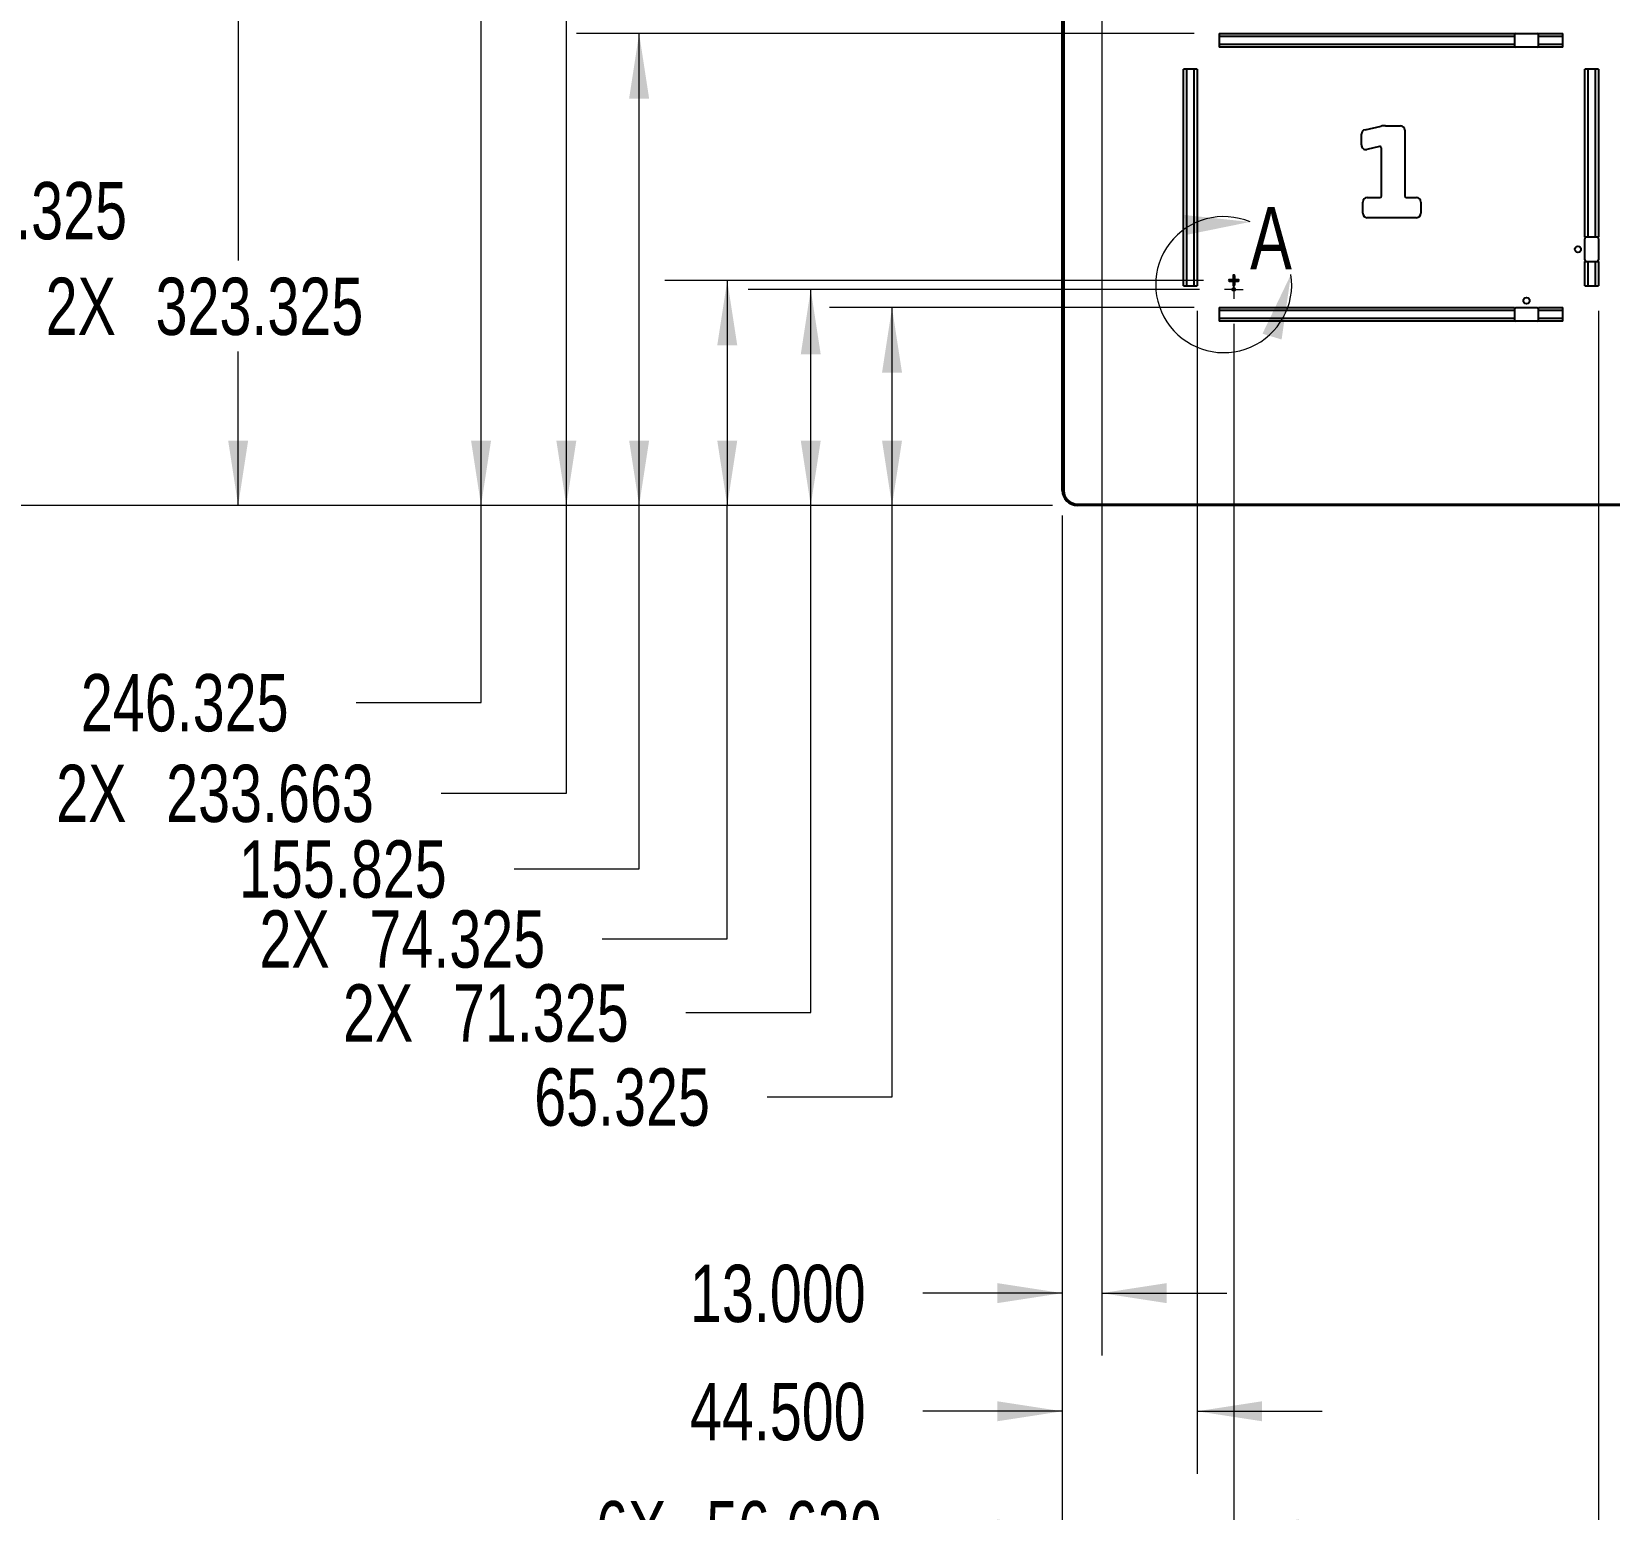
# Model space of a CAD drawing. Header units: millimetres. Extents: x 3 to 429, y 3 to 276.
# Drawn here: x 83.3 to 163.4, y 66.6 to 141.6 of the extents above; entities that cross this region are included whole.
import ezdxf

# ---------------------------------------------------------------- set-up
doc = ezdxf.new("R2010")
doc.units = ezdxf.units.MM
doc.styles.add('SLDTEXTSTYLE0', font='TXT', dxfattribs={"width": 0.75})
doc.dimstyles.new('SLDDIMSTYLE0', dxfattribs={"dimtxt": 2.910417, "dimasz": 3.302, "dimexe": 0, "dimexo": 0.0625, "dimgap": 0.727604, "dimtad": 0, "dimtih": 1, "dimtoh": 1, "dimdec": 3, "dimlfac": 6.5, "dimrnd": 1e-09, "dimzin": 12, "dimdsep": 46, "dimtxsty": 'SLDTEXTSTYLE0', "dimsah": 1, "dimcen": 0.09, "dimadec": 0, "dimazin": 3, "dimtfac": 1, "dimtdec": 3, "dimtofl": 0, "dimtmove": 0, "dimatfit": 3, "dimfxl": 1, "dimfrac": 2, "dimtolj": 1, "dimtzin": 12, "dimarcsym": 0})
doc.dimstyles.new('SLDDIMSTYLE1', dxfattribs={"dimtxt": 2.910417, "dimasz": 3.302, "dimexe": 0, "dimexo": 0.0625, "dimgap": 0.727604, "dimtad": 0, "dimtih": 1, "dimtoh": 1, "dimdec": 3, "dimlfac": 6.5, "dimrnd": 1e-09, "dimzin": 12, "dimdsep": 46, "dimtxsty": 'SLDTEXTSTYLE0', "dimsah": 1, "dimcen": 0.09, "dimadec": 0, "dimazin": 3, "dimtfac": 1, "dimtdec": 1, "dimtofl": 0, "dimtmove": 0, "dimatfit": 3, "dimfxl": 1, "dimfrac": 2, "dimtolj": 1, "dimtzin": 12, "dimarcsym": 0})
doc.dimstyles.new('SLDDIMSTYLE2', dxfattribs={"dimtxt": 2.910417, "dimasz": 3.302, "dimexe": 0, "dimexo": 0.0625, "dimgap": 0.727604, "dimtad": 0, "dimtih": 1, "dimtoh": 1, "dimlfac": 6.5, "dimrnd": 1e-09, "dimzin": 12, "dimdsep": 46, "dimtxsty": 'SLDTEXTSTYLE0', "dimsah": 1, "dimcen": 0.09, "dimadec": 0, "dimazin": 3, "dimtfac": 1, "dimtofl": 0, "dimtmove": 0, "dimatfit": 3, "dimfxl": 1, "dimfrac": 2, "dimtolj": 1, "dimtzin": 12, "dimarcsym": 0})
doc.dimstyles.new('SLDDIMSTYLE3', dxfattribs={"dimtxt": 2.910417, "dimasz": 3.302, "dimexe": 0, "dimexo": 0.0625, "dimgap": 0.727604, "dimtad": 0, "dimtih": 1, "dimtoh": 1, "dimdec": 3, "dimlfac": 6.5, "dimrnd": 1e-09, "dimzin": 4, "dimdsep": 46, "dimtxsty": 'SLDTEXTSTYLE0', "dimsah": 1, "dimcen": 0.09, "dimadec": 0, "dimazin": 1, "dimtfac": 1, "dimtdec": 3, "dimtmove": 0, "dimatfit": 0, "dimfxl": 1, "dimfrac": 2, "dimtolj": 1, "dimtzin": 12, "dimarcsym": 0})
doc.dimstyles.new('SLDDIMSTYLE4', dxfattribs={"dimtxt": 2.910417, "dimasz": 3.302, "dimexe": 0, "dimexo": 0.0625, "dimgap": 0.727604, "dimtad": 0, "dimtih": 1, "dimtoh": 1, "dimdec": 3, "dimlfac": 6.5, "dimrnd": 1e-09, "dimzin": 4, "dimdsep": 46, "dimtxsty": 'SLDTEXTSTYLE0', "dimsah": 1, "dimcen": 0.09, "dimadec": 0, "dimazin": 1, "dimtfac": 1, "dimtdec": 3, "dimtofl": 0, "dimtmove": 0, "dimatfit": 3, "dimfxl": 1, "dimfrac": 2, "dimtolj": 1, "dimtzin": 12, "dimarcsym": 0})

# ---------------------------------------------------------------- blocks, each defined once
blk = doc.blocks.new('_D')
at = {"color": 7, "linetype": 'Continuous', "lineweight": 18}
for p, q in [((136.364, 153.516), (107.268, 153.516)), ((110.443, 117.568), (110.443, 153.516)), ((135.133, 117.568), (107.268, 117.568)), ((110.443, 102.964), (110.443, 117.568)), ((104.093, 102.964), (110.443, 102.964))]:
    blk.add_line(p, q, dxfattribs=at)
for points in [[(110.443, 153.516), (109.935, 150.214), (110.951, 150.214)], [(110.443, 117.568), (110.951, 120.87), (109.935, 120.87)]]:
    blk.add_solid(points, dxfattribs=at)
at = {"color": 7, "linetype": 'Continuous', "lineweight": 18, "char_height": 2.9104, "attachment_point": 1, "style": 'SLDTEXTSTYLE0'}
for s, insert in [('2X', (84.534, 104.403)), ('233.663', (90.117, 104.403))]:
    blk.add_mtext(s, dxfattribs=dict(at, insert=insert))
blk = doc.blocks.new('_D_1')
at = {"color": 7, "linetype": 'Continuous', "lineweight": 18}
for p, q in [((142.608, 128.541), (119.681, 128.541)), ((122.856, 117.568), (122.856, 128.541)), ((135.133, 117.568), (119.681, 117.568)), ((122.856, 91.813), (122.856, 117.568)), ((116.506, 91.813), (122.856, 91.813))]:
    blk.add_line(p, q, dxfattribs=at)
for points in [[(122.856, 128.541), (122.348, 125.239), (123.364, 125.239)], [(122.856, 117.568), (123.364, 120.87), (122.348, 120.87)]]:
    blk.add_solid(points, dxfattribs=at)
at = {"color": 7, "linetype": 'Continuous', "lineweight": 18, "char_height": 2.9104, "attachment_point": 1, "style": 'SLDTEXTSTYLE0'}
for s, insert in [('2X', (99.097, 93.253)), ('71.325', (104.681, 93.253))]:
    blk.add_mtext(s, dxfattribs=dict(at, insert=insert))
blk = doc.blocks.new('_D_2')
at = {"color": 7, "linetype": 'Continuous', "lineweight": 18}
for p, q in [((142.325, 127.618), (123.81, 127.618)), ((126.985, 117.568), (126.985, 127.618)), ((135.133, 117.568), (123.81, 117.568)), ((126.985, 87.54), (126.985, 117.568)), ((120.635, 87.54), (126.985, 87.54))]:
    blk.add_line(p, q, dxfattribs=at)
for points in [[(126.985, 127.618), (126.477, 124.316), (127.493, 124.316)], [(126.985, 117.568), (127.493, 120.87), (126.477, 120.87)]]:
    blk.add_solid(points, dxfattribs=at)
at = {"color": 7, "linetype": 'Continuous', "lineweight": 18, "insert": (108.81, 88.98), "char_height": 2.9104, "attachment_point": 1, "style": 'SLDTEXTSTYLE0'}
blk.add_mtext('65.325', dxfattribs=at)
blk = doc.blocks.new('_D_3')
at = {"color": 7, "linetype": 'Continuous', "lineweight": 18}
for p, q in [((142.325, 141.541), (110.965, 141.541)), ((114.14, 117.568), (114.14, 141.541)), ((135.133, 117.568), (110.965, 117.568)), ((114.14, 99.12), (114.14, 117.568)), ((107.79, 99.12), (114.14, 99.12))]:
    blk.add_line(p, q, dxfattribs=at)
for points in [[(114.14, 141.541), (113.632, 138.239), (114.648, 138.239)], [(114.14, 117.568), (114.648, 120.87), (113.632, 120.87)]]:
    blk.add_solid(points, dxfattribs=at)
at = {"color": 7, "linetype": 'Continuous', "lineweight": 18, "insert": (93.815, 100.56), "char_height": 2.9104, "attachment_point": 1, "style": 'SLDTEXTSTYLE0'}
blk.add_mtext('155.825', dxfattribs=at)
blk = doc.blocks.new('_D_4')
at = {"color": 7, "linetype": 'Continuous', "lineweight": 18}
for p, q in [((142.325, 155.464), (102.936, 155.464)), ((106.111, 117.568), (106.111, 155.464)), ((135.133, 117.568), (102.936, 117.568)), ((106.111, 107.568), (106.111, 117.568)), ((99.761, 107.568), (106.111, 107.568))]:
    blk.add_line(p, q, dxfattribs=at)
for points in [[(106.111, 155.464), (105.603, 152.162), (106.619, 152.162)], [(106.111, 117.568), (106.619, 120.87), (105.603, 120.87)]]:
    blk.add_solid(points, dxfattribs=at)
at = {"color": 7, "linetype": 'Continuous', "lineweight": 18, "insert": (85.786, 109.008), "char_height": 2.9104, "attachment_point": 1, "style": 'SLDTEXTSTYLE0'}
blk.add_mtext('246.325', dxfattribs=at)
blk = doc.blocks.new('_D_5')
at = {"color": 7, "linetype": 'Continuous', "lineweight": 18}
for p, q in [((142.325, 169.387), (66.6, 169.387)), ((69.775, 169.387), (69.775, 138.624)), ((69.775, 117.568), (69.775, 134)), ((135.133, 117.568), (66.6, 117.568))]:
    blk.add_line(p, q, dxfattribs=at)
for points in [[(69.775, 169.387), (69.267, 166.085), (70.283, 166.085)], [(69.775, 117.568), (70.283, 120.87), (69.267, 120.87)]]:
    blk.add_solid(points, dxfattribs=at)
at = {"color": 7, "linetype": 'Continuous', "lineweight": 18, "insert": (62.788, 137.752), "char_height": 2.9104, "attachment_point": 1, "style": 'SLDTEXTSTYLE0'}
blk.add_mtext('336.825', dxfattribs=at)
blk = doc.blocks.new('_D_6')
at = {"color": 7, "linetype": 'Continuous', "lineweight": 18}
for p, q in [((142.325, 183.31), (28.818, 183.31)), ((31.993, 183.31), (31.993, 152.476)), ((31.993, 117.568), (31.993, 147.852)), ((135.133, 117.568), (28.818, 117.568))]:
    blk.add_line(p, q, dxfattribs=at)
for points in [[(31.993, 183.31), (31.485, 180.008), (32.501, 180.008)], [(31.993, 117.568), (32.501, 120.87), (31.485, 120.87)]]:
    blk.add_solid(points, dxfattribs=at)
at = {"color": 7, "linetype": 'Continuous', "lineweight": 18, "insert": (25.005, 151.604), "char_height": 2.9104, "attachment_point": 1, "style": 'SLDTEXTSTYLE0'}
blk.add_mtext('427.325', dxfattribs=at)
blk = doc.blocks.new('_D_7')
at = {"color": 7, "linetype": 'Continuous', "lineweight": 18}
for p, q in [((142.608, 167.772), (78.6, 167.772)), ((81.775, 167.772), (81.775, 134.872)), ((81.775, 117.568), (81.775, 130.247)), ((135.133, 117.568), (78.6, 117.568))]:
    blk.add_line(p, q, dxfattribs=at)
for points in [[(81.775, 167.772), (81.267, 164.47), (82.283, 164.47)], [(81.775, 117.568), (82.283, 120.87), (81.267, 120.87)]]:
    blk.add_solid(points, dxfattribs=at)
at = {"color": 7, "linetype": 'Continuous', "lineweight": 18, "char_height": 2.9104, "attachment_point": 1, "style": 'SLDTEXTSTYLE0'}
for s, insert in [('2X', (71.996, 133.999)), ('326.325', (77.579, 133.999))]:
    blk.add_mtext(s, dxfattribs=dict(at, insert=insert))
blk = doc.blocks.new('_D_8')
at = {"color": 7, "linetype": 'Continuous', "lineweight": 18}
for p, q in [((142.608, 181.695), (40.811, 181.695)), ((43.986, 181.695), (43.986, 147.318)), ((43.986, 117.568), (43.986, 142.694)), ((135.133, 117.568), (40.811, 117.568))]:
    blk.add_line(p, q, dxfattribs=at)
for points in [[(43.986, 181.695), (43.478, 178.393), (44.494, 178.393)], [(43.986, 117.568), (44.494, 120.87), (43.478, 120.87)]]:
    blk.add_solid(points, dxfattribs=at)
at = {"color": 7, "linetype": 'Continuous', "lineweight": 18, "char_height": 2.9104, "attachment_point": 1, "style": 'SLDTEXTSTYLE0'}
for s, insert in [('2X', (34.207, 146.446)), ('416.825', (39.791, 146.446))]:
    blk.add_mtext(s, dxfattribs=dict(at, insert=insert))
blk = doc.blocks.new('_D_9')
at = {"color": 7, "linetype": 'Continuous', "lineweight": 18}
for p, q in [((135.133, 189.464), (18.6, 189.464)), ((21.775, 189.464), (21.775, 157.62)), ((21.775, 117.568), (21.775, 152.996)), ((135.133, 117.568), (18.6, 117.568))]:
    blk.add_line(p, q, dxfattribs=at)
for points in [[(21.775, 189.464), (21.267, 186.162), (22.283, 186.162)], [(21.775, 117.568), (22.283, 120.87), (21.267, 120.87)]]:
    blk.add_solid(points, dxfattribs=at)
at = {"color": 7, "linetype": 'Continuous', "lineweight": 18, "insert": (15.863, 156.747), "char_height": 2.9104, "attachment_point": 1, "style": 'SLDTEXTSTYLE0'}
blk.add_mtext('467.33', dxfattribs=at)
blk = doc.blocks.new('_D_10')
at = {"color": 7, "linetype": 'Continuous', "lineweight": 18}
for p, q in [((137.634, 151.19), (137.634, 74.393)), ((135.634, 117.067), (135.634, 74.393)), ((135.634, 77.568), (128.544, 77.568)), ((137.634, 77.568), (143.984, 77.568))]:
    blk.add_line(p, q, dxfattribs=at)
for points in [[(135.634, 77.568), (132.332, 78.076), (132.332, 77.06)], [(137.634, 77.568), (140.936, 77.06), (140.936, 78.076)]]:
    blk.add_solid(points, dxfattribs=at)
at = {"color": 7, "linetype": 'Continuous', "lineweight": 18, "insert": (116.72, 79.008), "char_height": 2.9104, "attachment_point": 1, "style": 'SLDTEXTSTYLE0'}
blk.add_mtext('13.000', dxfattribs=at)
blk = doc.blocks.new('_D_11')
at = {"color": 7, "linetype": 'Continuous', "lineweight": 18}
for p, q in [((142.48, 127.463), (142.48, 68.393)), ((135.634, 117.067), (135.634, 68.393)), ((135.634, 71.568), (128.544, 71.568)), ((142.48, 71.568), (148.83, 71.568))]:
    blk.add_line(p, q, dxfattribs=at)
for points in [[(135.634, 71.568), (132.332, 72.076), (132.332, 71.06)], [(142.48, 71.568), (145.782, 71.06), (145.782, 72.076)]]:
    blk.add_solid(points, dxfattribs=at)
at = {"color": 7, "linetype": 'Continuous', "lineweight": 18, "insert": (116.72, 73.008), "char_height": 2.9104, "attachment_point": 1, "style": 'SLDTEXTSTYLE0'}
blk.add_mtext('44.500', dxfattribs=at)
blk = doc.blocks.new('_D_12')
at = {"color": 7, "linetype": 'Continuous', "lineweight": 18}
for p, q in [((183.249, 127.463), (183.249, 50.393)), ((135.634, 117.067), (135.634, 50.393)), ((135.634, 53.568), (129.62, 53.568)), ((183.249, 53.568), (135.634, 53.568))]:
    blk.add_line(p, q, dxfattribs=at)
for points in [[(135.634, 53.568), (138.936, 53.06), (138.936, 54.076)], [(183.249, 53.568), (179.947, 54.076), (179.947, 53.06)]]:
    blk.add_solid(points, dxfattribs=at)
at = {"color": 7, "linetype": 'Continuous', "lineweight": 18, "insert": (115.644, 55.008), "char_height": 2.9104, "attachment_point": 1, "style": 'SLDTEXTSTYLE0'}
blk.add_mtext('309.500', dxfattribs=at)
blk = doc.blocks.new('_D_13')
at = {"color": 7, "linetype": 'Continuous', "lineweight": 18}
for p, q in [((203.634, 127.463), (203.634, 38.393)), ((135.634, 117.067), (135.634, 38.393)), ((135.634, 41.568), (129.62, 41.568)), ((203.634, 41.568), (135.634, 41.568))]:
    blk.add_line(p, q, dxfattribs=at)
for points in [[(135.634, 41.568), (138.936, 41.06), (138.936, 42.076)], [(203.634, 41.568), (200.332, 42.076), (200.332, 41.06)]]:
    blk.add_solid(points, dxfattribs=at)
at = {"color": 7, "linetype": 'Continuous', "lineweight": 18, "insert": (115.644, 43.008), "char_height": 2.9104, "attachment_point": 1, "style": 'SLDTEXTSTYLE0'}
blk.add_mtext('442.000', dxfattribs=at)
blk = doc.blocks.new('_D_14')
at = {"color": 7, "linetype": 'Continuous', "lineweight": 18}
for p, q in [((162.865, 127.463), (162.865, 56.393)), ((135.634, 117.067), (135.634, 56.393)), ((135.634, 59.568), (129.62, 59.568)), ((162.865, 59.568), (135.634, 59.568))]:
    blk.add_line(p, q, dxfattribs=at)
for points in [[(135.634, 59.568), (138.936, 59.06), (138.936, 60.076)], [(162.865, 59.568), (159.563, 60.076), (159.563, 59.06)]]:
    blk.add_solid(points, dxfattribs=at)
at = {"color": 7, "linetype": 'Continuous', "lineweight": 18, "insert": (115.644, 61.008), "char_height": 2.9104, "attachment_point": 1, "style": 'SLDTEXTSTYLE0'}
blk.add_mtext('177.000', dxfattribs=at)
blk = doc.blocks.new('_D_15')
at = {"color": 7, "linetype": 'Continuous', "lineweight": 18}
for p, q in [((144.346, 126.803), (144.346, 62.393)), ((135.634, 117.067), (135.634, 62.393)), ((135.634, 65.568), (129.364, 65.568)), ((144.346, 65.568), (150.696, 65.568))]:
    blk.add_line(p, q, dxfattribs=at)
for points in [[(135.634, 65.568), (132.332, 66.076), (132.332, 65.06)], [(144.346, 65.568), (147.648, 65.06), (147.648, 66.076)]]:
    blk.add_solid(points, dxfattribs=at)
at = {"color": 7, "linetype": 'Continuous', "lineweight": 18, "char_height": 2.9104, "attachment_point": 1, "style": 'SLDTEXTSTYLE0'}
for s, insert in [('6X', (111.955, 67.008)), ('56.630', (117.539, 67.008))]:
    blk.add_mtext(s, dxfattribs=dict(at, insert=insert))
blk = doc.blocks.new('_D_17')
at = {"color": 7, "linetype": 'Continuous', "lineweight": 18}
for p, q in [((201.075, 126.803), (201.075, 44.393)), ((135.634, 117.067), (135.634, 44.393)), ((135.634, 47.568), (130.439, 47.568)), ((201.075, 47.568), (135.634, 47.568))]:
    blk.add_line(p, q, dxfattribs=at)
for points in [[(135.634, 47.568), (138.936, 47.06), (138.936, 48.076)], [(201.075, 47.568), (197.773, 48.076), (197.773, 47.06)]]:
    blk.add_solid(points, dxfattribs=at)
at = {"color": 7, "linetype": 'Continuous', "lineweight": 18, "char_height": 2.9104, "attachment_point": 1, "style": 'SLDTEXTSTYLE0'}
for s, insert in [('4X', (110.88, 49.008)), ('425.370', (116.464, 49.008))]:
    blk.add_mtext(s, dxfattribs=dict(at, insert=insert))
blk = doc.blocks.new('_D_21')
at = {"color": 7, "linetype": 'Continuous', "lineweight": 18}
for p, q in [((142.807, 129.003), (115.441, 129.003)), ((118.616, 129.003), (118.616, 117.568)), ((135.133, 117.568), (115.441, 117.568)), ((118.616, 95.568), (118.616, 117.568)), ((112.266, 95.568), (118.616, 95.568))]:
    blk.add_line(p, q, dxfattribs=at)
for points in [[(118.616, 129.003), (118.108, 125.701), (119.124, 125.701)], [(118.616, 117.568), (119.124, 120.87), (118.108, 120.87)]]:
    blk.add_solid(points, dxfattribs=at)
at = {"color": 7, "linetype": 'Continuous', "lineweight": 18, "char_height": 2.9104, "attachment_point": 1, "style": 'SLDTEXTSTYLE0'}
for s, insert in [('2X', (94.857, 97.008)), ('74.325', (100.441, 97.008))]:
    blk.add_mtext(s, dxfattribs=dict(at, insert=insert))
blk = doc.blocks.new('_D_22')
at = {"color": 7, "linetype": 'Continuous', "lineweight": 18}
for p, q in [((142.807, 167.31), (90.6, 167.31)), ((93.775, 167.31), (93.775, 130.012)), ((93.775, 117.568), (93.775, 125.388)), ((135.133, 117.568), (90.6, 117.568))]:
    blk.add_line(p, q, dxfattribs=at)
for points in [[(93.775, 167.31), (93.267, 164.008), (94.283, 164.008)], [(93.775, 117.568), (94.283, 120.87), (93.267, 120.87)]]:
    blk.add_solid(points, dxfattribs=at)
at = {"color": 7, "linetype": 'Continuous', "lineweight": 18, "char_height": 2.9104, "attachment_point": 1, "style": 'SLDTEXTSTYLE0'}
for s, insert in [('2X', (83.996, 129.14)), ('323.325', (89.579, 129.14))]:
    blk.add_mtext(s, dxfattribs=dict(at, insert=insert))
blk = doc.blocks.new('_D_23')
at = {"color": 7, "linetype": 'Continuous', "lineweight": 18}
for p, q in [((142.807, 181.233), (54.6, 181.233)), ((57.775, 181.233), (57.775, 142.717)), ((57.775, 117.568), (57.775, 138.092)), ((135.133, 117.568), (54.6, 117.568))]:
    blk.add_line(p, q, dxfattribs=at)
for points in [[(57.775, 181.233), (57.267, 177.931), (58.283, 177.931)], [(57.775, 117.568), (58.283, 120.87), (57.267, 120.87)]]:
    blk.add_solid(points, dxfattribs=at)
at = {"color": 7, "linetype": 'Continuous', "lineweight": 18, "char_height": 2.9104, "attachment_point": 1, "style": 'SLDTEXTSTYLE0'}
for s, insert in [('2X', (47.996, 141.844)), ('413.825', (53.579, 141.844))]:
    blk.add_mtext(s, dxfattribs=dict(at, insert=insert))
blk = doc.blocks.new('SW_CENTERMARKSYMBOL_1')
at = {"color": 0, "linetype": 'Continuous', "lineweight": 0}
for p, q in [((-0.391, 0), (-0.468, 0)), ((0, 0), (-0.391, 0)), ((0, 0.391), (0, 0.468)), ((0, 0), (0, 0.391)), ((0, 0), (0, -0.391)), ((0, 0), (0.391, 0)), ((0.391, 0), (0.468, 0)), ((0, -0.391), (0, -0.468))]:
    blk.add_line(p, q, dxfattribs=at)

msp = doc.modelspace()

# ---------------------------------------------------------------- linework, layer by layer
at = {"color": 7, "linetype": 'Continuous', "lineweight": 25}
for p, q in [((135.633783, 118.337335), (135.633783, 188.695029)), ((135.710705, 188.695029), (135.710705, 118.337335)), ((143.59532, 141.541182), (158.59532, 141.541182)), ((143.59532, 141.541182), (143.59532, 141.387336)), ((143.59532, 141.387336), (143.59532, 141.002721)), ((158.59532, 141.387336), (143.59532, 141.387336)), ((158.59532, 141.541182), (158.59532, 141.387336)), ((158.59532, 141.387336), (158.59532, 141.002721)), ((158.672243, 141.541182), (159.749166, 141.541182)), ((159.82609, 141.541182), (161.056859, 141.541182)), ((159.82609, 141.387336), (159.82609, 141.541182)), ((159.82609, 141.002721), (159.82609, 141.387336)), ((161.056859, 141.387336), (159.82609, 141.387336)), ((161.056859, 141.387336), (161.056859, 141.541182)), ((161.056859, 141.002721), (161.056859, 141.387336)), ((143.59532, 141.002721), (158.59532, 141.002721)), ((143.59532, 141.002721), (143.59532, 140.848875)), ((158.59532, 140.848875), (143.59532, 140.848875)), ((158.59532, 141.002721), (158.59532, 140.848875)), ((159.749166, 140.848875), (158.672243, 140.848875)), ((159.82609, 141.002721), (161.056859, 141.002721)), ((159.82609, 140.848875), (159.82609, 141.002721)), ((161.056859, 140.848875), (159.82609, 140.848875)), ((161.056859, 140.848875), (161.056859, 141.002721)), ((141.787628, 128.73349), (141.787628, 139.733491)), ((141.941474, 139.733491), (141.787628, 139.733491)), ((141.941474, 139.733491), (141.941474, 128.73349)), ((142.326089, 139.733491), (141.941474, 139.733491)), ((142.326089, 128.73349), (142.326089, 139.733491)), ((142.479936, 139.733491), (142.326089, 139.733491)), ((142.479936, 139.733491), (142.479936, 128.73349)), ((162.172244, 131.195029), (162.172244, 139.733491)), ((162.326089, 139.733491), (162.172244, 139.733491)), ((162.710706, 139.733491), (162.326089, 139.733491)), ((162.326089, 139.733491), (162.326089, 131.195029)), ((162.710706, 131.195029), (162.710706, 139.733491)), ((162.864551, 139.733491), (162.710706, 139.733491)), ((162.864551, 139.733491), (162.864551, 131.195029)), ((150.825393, 135.880493), (150.825393, 136.429383)), ((151.007137, 136.654883), (151.823475, 136.832354)), ((152.052254, 136.856934), (152.806055, 136.856934)), ((153.036826, 136.626165), (153.036826, 133.28704)), ((151.747857, 135.801028), (151.1073, 135.65546)), ((151.841828, 133.28704), (151.841828, 135.726018)), ((151.124824, 133.210115), (151.764904, 133.210115)), ((153.113748, 133.210115), (153.616474, 133.210115)), ((150.894055, 132.417584), (150.894055, 132.979347)), ((153.847244, 132.979347), (153.847244, 132.417584)), ((153.616474, 132.186816), (151.124824, 132.186816)), ((162.326089, 131.195029), (162.172244, 131.195029)), ((162.172244, 130.041184), (162.172244, 131.118107)), ((162.710706, 131.195029), (162.326089, 131.195029)), ((162.864551, 131.195029), (162.710706, 131.195029)), ((162.864551, 131.118107), (162.864551, 130.041184)), ((162.172244, 128.73349), (162.172244, 129.964259)), ((162.172244, 129.964259), (162.326089, 129.964259)), ((162.326089, 129.964259), (162.326089, 128.73349)), ((162.326089, 129.964259), (162.710706, 129.964259)), ((162.710706, 128.73349), (162.710706, 129.964259)), ((162.710706, 129.964259), (162.864551, 129.964259)), ((162.864551, 129.964259), (162.864551, 128.73349)), ((144.114935, 129.041183), (144.307629, 129.041183)), ((144.114935, 129.041183), (144.153396, 129.002722)), ((144.307629, 129.233878), (144.307629, 129.041183)), ((144.34609, 129.195415), (144.307629, 129.233878)), ((144.34609, 129.002722), (144.307629, 129.041183)), ((144.345703, 129.271951), (144.346476, 129.271951)), ((144.345703, 129.271951), (144.34609, 129.271566)), ((144.34609, 129.271566), (144.346476, 129.271951)), ((144.34609, 129.195415), (144.34609, 129.271566)), ((144.384552, 129.233878), (144.34609, 129.195415)), ((144.34609, 129.002722), (144.34609, 129.195415)), ((144.34609, 129.002722), (144.384552, 129.041183)), ((144.384552, 129.233878), (144.384552, 129.041183)), ((144.384552, 129.041183), (144.577246, 129.041183)), ((144.538783, 129.002722), (144.577246, 129.041183)), ((141.787628, 128.73349), (141.941474, 128.73349)), ((141.941474, 128.73349), (142.326089, 128.73349)), ((142.326089, 128.73349), (142.479936, 128.73349)), ((144.076859, 129.002334), (144.076859, 129.003107)), ((144.077246, 129.002722), (144.076859, 129.003107)), ((144.076859, 129.002334), (144.077246, 129.002722)), ((144.153396, 129.002722), (144.077246, 129.002722)), ((144.153396, 129.002722), (144.114935, 128.964261)), ((144.114935, 128.964261), (144.307629, 128.964261)), ((144.34609, 129.002722), (144.153396, 129.002722)), ((144.34609, 129.002722), (144.307629, 128.964261)), ((144.307629, 128.964261), (144.307629, 128.771566)), ((144.307629, 128.771566), (144.34609, 128.810027)), ((144.34609, 128.733877), (144.345703, 128.73349)), ((144.346476, 128.73349), (144.345703, 128.73349)), ((144.34609, 129.002722), (144.384552, 128.964261)), ((144.34609, 128.810027), (144.34609, 129.002722)), ((144.538783, 129.002722), (144.34609, 129.002722)), ((144.34609, 128.810027), (144.384552, 128.771566)), ((144.34609, 128.733877), (144.34609, 128.810027)), ((144.346476, 128.73349), (144.34609, 128.733877)), ((144.384552, 128.964261), (144.384552, 128.771566)), ((144.384552, 128.964261), (144.577246, 128.964261)), ((144.577246, 128.964261), (144.538783, 129.002722)), ((144.614935, 129.002722), (144.538783, 129.002722)), ((144.61532, 129.003107), (144.614935, 129.002722)), ((144.614935, 129.002722), (144.61532, 129.002334)), ((144.61532, 129.003107), (144.61532, 129.002334)), ((162.172244, 128.73349), (162.326089, 128.73349)), ((162.326089, 128.73349), (162.710706, 128.73349)), ((162.710706, 128.73349), (162.864551, 128.73349)), ((143.59532, 127.618106), (143.59532, 127.46426)), ((143.59532, 127.618106), (158.59532, 127.618106)), ((143.59532, 127.46426), (143.59532, 127.079645)), ((158.59532, 127.46426), (143.59532, 127.46426)), ((158.59532, 127.618106), (158.59532, 127.46426)), ((158.59532, 127.46426), (158.59532, 127.079645)), ((158.672243, 127.618106), (159.749166, 127.618106)), ((159.82609, 127.618106), (161.056859, 127.618106)), ((159.82609, 127.46426), (159.82609, 127.618106)), ((159.82609, 127.079645), (159.82609, 127.46426)), ((161.056859, 127.46426), (159.82609, 127.46426)), ((161.056859, 127.46426), (161.056859, 127.618106)), ((161.056859, 127.079645), (161.056859, 127.46426)), ((143.59532, 127.079645), (158.59532, 127.079645)), ((143.59532, 127.079645), (143.59532, 126.925798)), ((158.59532, 126.925798), (143.59532, 126.925798)), ((158.59532, 127.079645), (158.59532, 126.925798)), ((159.749166, 126.925798), (158.672243, 126.925798)), ((159.82609, 127.079645), (161.056859, 127.079645)), ((159.82609, 126.925798), (159.82609, 127.079645)), ((161.056859, 126.925798), (159.82609, 126.925798)), ((161.056859, 126.925798), (161.056859, 127.079645)), ((135.633783, 118.337335), (135.710705, 118.337335)), ((136.403013, 117.645027), (209.018398, 117.645027)), ((136.403013, 117.568105), (136.403013, 117.645027)), ((209.018398, 117.568105), (136.403013, 117.568105))]:
    msp.add_line(p, q, dxfattribs=at)
for centre, radius in [((161.818398, 130.579644), 0.157692), ((144.34609, 128.541183), 0.076923), ((159.210705, 127.971952), 0.157692)]:
    msp.add_circle(centre, radius, dxfattribs=at)
for centre, radius, start, end in [((158.672244, 141.46426), 0.076923, 90, 180), ((159.749167, 141.46426), 0.076923, 0, 90), ((158.672244, 140.925798), 0.076923, 180, 270), ((159.749167, 140.925798), 0.076923, 270, 0), ((151.056161, 136.429382), 0.230769, 102.26510628, 180), ((152.052252, 135.780012), 1.076923, 90, 102.26510628), ((152.806056, 136.626165), 0.230769, 0, 90), ((151.056161, 135.880493), 0.230769, 180, 282.80303541), ((151.764904, 135.726017), 0.076923, 0, 102.80303541), ((151.124824, 132.979346), 0.230769, 90, 180), ((151.764904, 133.287039), 0.076923, 270, 0), ((153.113748, 133.287039), 0.076923, 180, 270), ((153.616475, 132.979346), 0.230769, 0, 90), ((151.124824, 132.417585), 0.230769, 180, 270), ((153.616475, 132.417585), 0.230769, 270, 0), ((162.249167, 131.118106), 0.076923, 90, 180), ((162.787628, 131.118106), 0.076923, 0, 90), ((162.249167, 130.041183), 0.076923, 180, 270), ((162.787628, 130.041183), 0.076923, 270, 0), ((158.672244, 127.541183), 0.076923, 90, 180), ((159.749167, 127.541183), 0.076923, 0, 90), ((158.672244, 127.002721), 0.076923, 180, 270), ((159.749167, 127.002721), 0.076923, 270, 0), ((136.403013, 118.337337), 0.769231, 180, 270), ((136.403013, 118.337337), 0.692308, 180, 270)]:
    msp.add_arc(centre, radius, start, end, dxfattribs=at)
at = {"color": 7, "linetype": 'Continuous', "lineweight": 18}
msp.add_arc((143.831772, 128.786868), 3.45364, 67.18682821, 8.64545178, dxfattribs=at)
at = {"color": 7, "linetype": 'Continuous', "lineweight": 25}
for centre, major_axis in [((144.153009, 128.965033), (0.065948, -0.065948)), ((144.383778, 129.195802), (0.065948, -0.065948)), ((144.308401, 129.195802), (-0.065948, -0.065948)), ((144.539171, 128.965033), (-0.065948, -0.065948)), ((144.153009, 129.04041), (0.065948, 0.065948)), ((144.383778, 128.80964), (0.065948, 0.065948)), ((144.308401, 128.80964), (-0.065948, 0.065948)), ((144.539171, 129.04041), (-0.065948, 0.065948))]:
    msp.add_ellipse(centre, major_axis=major_axis, ratio=0.577350269, start_param=2.617993878, end_param=3.665191429, dxfattribs=at)
at = {"color": 7, "linetype": 'Continuous', "lineweight": 18}
for points in [[(145.170843, 131.970344), (141.848353, 132.320101), (141.896865, 131.30526)], [(147.24617, 129.306018), (145.799973, 126.29441), (146.772072, 125.99898)]]:
    msp.add_solid(points, dxfattribs=at)

# ---------------------------------------------------------------- block references
at = {"color": 7, "linetype": 'Continuous', "lineweight": 0}
msp.add_blockref('SW_CENTERMARKSYMBOL_1', (144.34609, 128.541183), dxfattribs=at)

# ---------------------------------------------------------------- texts
at = {"color": 7, "linetype": 'Continuous', "lineweight": 18, "insert": (145.170843, 132.733076), "char_height": 3.175, "attachment_point": 1, "style": 'SLDTEXTSTYLE0'}
msp.add_mtext('A', dxfattribs=at)

# ---------------------------------------------------------------- dimensions: what is measured, and where the dimension line sits
at = {"color": 7, "linetype": 'Continuous', "lineweight": 18}
for base, p1, p2, dimstyle, picture, middle in [((21.7753327183, 189.4642597275), (136.403012984, 117.5681058814), (136.403012984, 189.4642597275), 'SLDDIMSTYLE2', '_D_9', (21.7753327183, 155.3077878381)), ((31.993084, 183.310414), (136.403013, 117.568106), (143.595321, 183.310414), 'SLDDIMSTYLE0', '_D_6', (31.993084, 150.1641)), ((69.775333, 169.387337), (136.403013, 117.568106), (143.595321, 169.387337), 'SLDDIMSTYLE0', '_D_5', (69.775333, 136.312327)), ((106.11105, 155.46426), (136.403013, 117.568106), (143.595321, 155.46426), 'SLDDIMSTYLE0', '_D_4', (106.11105, 107.568106)), ((114.139936, 141.541183), (136.403013, 117.568106), (143.595321, 141.541183), 'SLDDIMSTYLE0', '_D_3', (114.139936, 99.120403)), ((126.985288, 127.618106), (136.403013, 117.568106), (143.595321, 127.618106), 'SLDDIMSTYLE0', '_D_2', (126.985288, 87.540098))]:
    dim = msp.add_linear_dim(base=base, p1=p1, p2=p2, angle=90, dimstyle=dimstyle, dxfattribs=at)
    dim.commit()
    dim.dimension.update_dxf_attribs({"geometry": picture, "text_midpoint": middle, "dimtype": 160})
for base, p1, p2, dimstyle, picture, middle in [((43.986466, 181.695029), (136.403013, 117.568106), (143.878398, 181.695029), 'SLDDIMSTYLE0', '_D_8', (43.986466, 145.00617)), ((57.775333, 117.568106), (144.077246, 181.23349), (136.403013, 117.568106), 'SLDDIMSTYLE0', '_D_23', (57.775333, 140.404379)), ((81.775333, 167.771952), (136.403013, 117.568106), (143.878398, 167.771952), 'SLDDIMSTYLE0', '_D_7', (81.775333, 132.559451)), ((93.775333, 117.568106), (144.077246, 167.310414), (136.403013, 117.568106), 'SLDDIMSTYLE0', '_D_22', (93.775333, 127.700094)), ((110.4426323419, 153.5161828044), (136.403012984, 117.5681058814), (137.6337822147, 153.5161828044), 'SLDDIMSTYLE0', '_D', (110.4426323419, 102.9636841678)), ((118.615881, 117.568106), (144.077246, 129.002721), (136.403013, 117.568106), 'SLDDIMSTYLE0', '_D_21', (118.615881, 95.568106)), ((122.855832, 128.541183), (136.403013, 117.568106), (143.878398, 128.541183), 'SLDDIMSTYLE1', '_D_1', (122.855832, 91.813265))]:
    dim = msp.add_linear_dim(base=base, p1=p1, p2=p2, angle=90, text='2X <>', dimstyle=dimstyle, dxfattribs=at)
    dim.commit()
    dim.dimension.update_dxf_attribs({"geometry": picture, "text_midpoint": middle, "dimtype": 160})
for base, p1, p2, dimstyle, picture, middle in [((137.633782, 77.568106), (135.633782, 118.337337), (137.633782, 152.460029), 'SLDDIMSTYLE3', '_D_10', (122.632012, 77.568106)), ((183.249167, 53.568106), (135.633782, 118.337337), (183.249167, 128.73349), 'SLDDIMSTYLE4', '_D_12', (122.632012, 53.568106)), ((203.633782, 41.568106), (135.633782, 118.337337), (203.633782, 128.73349), 'SLDDIMSTYLE4', '_D_13', (122.632012, 41.568106)), ((135.633782, 59.568106), (162.864551, 128.73349), (135.633782, 118.337337), 'SLDDIMSTYLE4', '_D_14', (122.632012, 59.568106)), ((142.479936, 71.568106), (135.633782, 118.337337), (142.479936, 128.73349), 'SLDDIMSTYLE3', '_D_11', (122.632012, 71.568106))]:
    dim = msp.add_linear_dim(base=base, p1=p1, p2=p2, dimstyle=dimstyle, dxfattribs=at)
    dim.commit()
    dim.dimension.update_dxf_attribs({"geometry": picture, "text_midpoint": middle, "dimtype": 160})
for base, p2, text, dimstyle, picture, middle in [((201.075321, 47.568106), (201.075321, 128.07349), '4X <>', 'SLDDIMSTYLE4', '_D_17', (120.659509, 47.568106)), ((144.34609, 65.568106), (144.34609, 128.07349), '6X <>', 'SLDDIMSTYLE3', '_D_15', (120.659509, 65.568106))]:
    dim = msp.add_linear_dim(base=base, p1=(135.633782, 118.337337), p2=p2, text=text, dimstyle=dimstyle, dxfattribs=at)
    dim.commit()
    dim.dimension.update_dxf_attribs({"geometry": picture, "text_midpoint": middle, "dimtype": 160})

doc.saveas('drawing.dxf')
